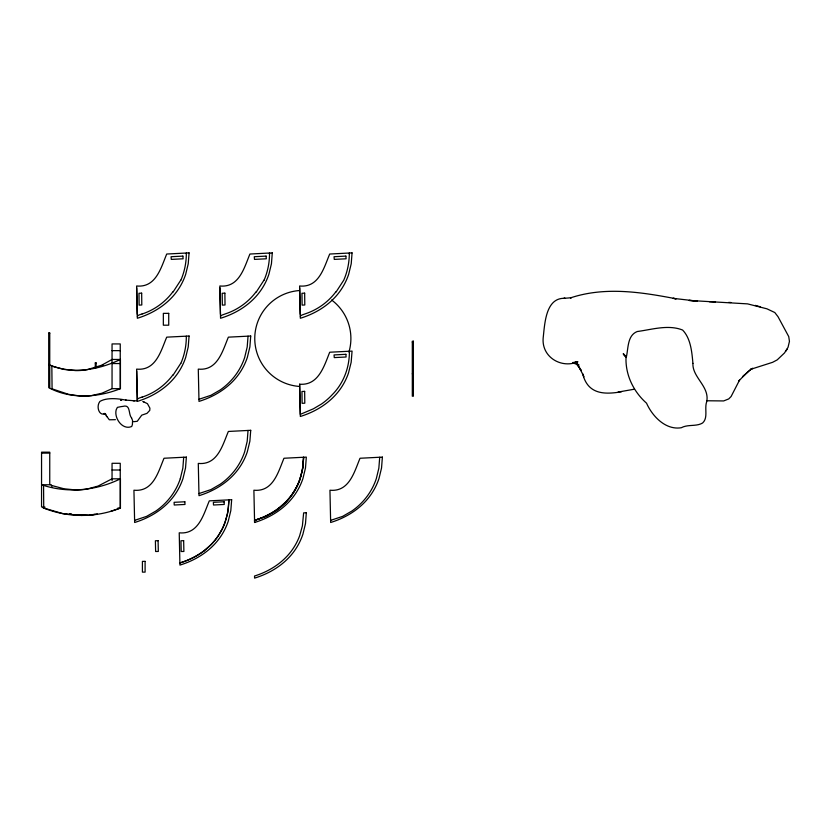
<?xml version="1.0" encoding="UTF-8"?>
<svg xmlns="http://www.w3.org/2000/svg" width="831" height="831" viewBox="0 0 831 831"><rect width="100%" height="100%" fill="white"/><g stroke="black" fill="none" stroke-linecap="round" stroke-linejoin="round"><path stroke-width="1.25" d="M183.693 457.258L182.851 468.144L180.285 478.698M248.043 336.16L247.191 347.046L244.636 357.6A62.72 62.72 0 0 1 234.3 376.723L232.535 378.853A66.418 66.418 0 0 1 220.246 389.926L210.949 395.296L198.952 399.296M248.043 430.448L247.191 441.334L244.636 451.898A62.72 62.72 0 0 1 234.3 471.011L232.535 473.14A66.418 66.418 0 0 1 220.246 484.213L210.949 489.584L198.952 493.583M379.705 457.258L378.853 468.144L376.298 478.698A62.72 62.72 0 0 1 365.962 497.821L364.196 499.95A66.418 66.418 0 0 1 351.908 511.023L342.611 516.383L330.613 520.383M228.982 499.857L227.736 512.872L224.962 522.824A60.164 60.164 0 0 1 217.764 536.546C208.726 549.478 194.797 558.349 179.891 563.003M349.384 351.233C349.581 367.219 343.712 383.112 332.4 394.538A66.573 66.573 0 0 1 321.628 403.928L313.422 408.79L300.292 414.368L299.627 384.202C318.46 385.792 324.132 366.149 329.699 352.23L352.064 351.098L351.17 362.264L348.469 373.098A62.522 62.522 0 0 1 340.949 388.087C331.382 402.069 316.372 411.553 300.334 416.466L299.627 384.202M180.774 280.161L173.077 292.013M180.774 363.303L173.077 375.145M263.988 280.161L256.28 292.013M133.573 421.712L137.26 421.296L141.748 415.157L146.962 413.371L149.757 410.421L149.902 408.156L147.44 403.669L143.42 401.737M748.876 370.865L742.55 376.817L751.39 369.006L750.061 369.816L752.73 368.289L751.089 369.193L772.601 362.316L777.214 359.875L784.506 352.936L788.037 347.306L789.45 341.385L788.733 336.586L778.013 316.694L774.804 312.539L766.971 308.831L747.568 303.876L689.034 300.427L697.489 301.165L673.058 298.339L676.195 298.817C641.303 292.117 605.155 286.383 570.482 297.872L571.333 297.727L563.813 298.36L565.142 298.329C545.489 297.269 544.762 324.111 543.162 338.03C541.521 356.956 561.07 368.829 577.919 361.817L574.626 362.576M221.139 530.822L218.782 534.873A61.401 61.401 0 0 1 215.312 539.818L214.897 540.347M295.794 488.223L293.447 492.274A61.401 61.401 0 0 1 289.977 497.208L289.552 497.738M785.991 350.973L787.144 349.072M336.056 292.013L343.764 280.161A67.062 67.062 0 0 0 349.3 253.019A67.082 67.082 0 0 1 349.311 253.704M214.689 540.607L211.583 544.149M289.344 497.998L286.248 501.55M211.354 544.398L204.322 550.704M286.02 501.789L278.987 508.105M744.888 374.594L738.988 380.858L739.528 380.131L731.083 396.543L728.725 398.932L723.635 400.937L706.641 400.76M112.05 388.669L112.05 343.93L120.246 343.93L120.246 388.669L112.05 388.669L101.984 393.198L91.368 395.649A34.798 19.529 3.9 0 1 80.212 396.023L68.516 394.33L52.073 388.835L51.844 366.17L64.008 369.421L75.756 370.605A32.71 17.171 -2.7 0 0 87.11 369.691L101.631 365.235L112.05 359.459L120.246 359.459M120.433 508.021C96.074 517.879 68.09 517.89 43.731 508.063L43.565 485.408C68.817 493.437 96.791 490.435 120.433 478.822L120.433 508.021L110.845 511.283M254.546 520.393C269.462 515.739 283.392 506.868 292.419 493.946A60.164 60.164 0 0 0 299.627 480.214L302.391 470.263L303.637 457.258L302.796 468.144L300.24 478.698A62.72 62.72 0 0 1 289.905 497.821L288.139 499.95A66.418 66.418 0 0 1 275.84 511.023L266.554 516.383L254.546 520.383L254.598 522.491C269.234 518.004 283.018 509.787 292.585 497.676A62.72 62.72 0 0 0 302.931 478.563L305.486 468.009L306.327 457.112L283.963 458.255C278.188 472.112 273.15 492.108 253.891 490.217L254.598 522.491M142.101 313.9L139.109 314.97A8.923 8.923 0 0 0 137.302 316.154M142.101 397.041L139.109 398.111A8.923 8.923 0 0 0 137.302 399.296L137.302 399.42M634.24 389.22L618.077 392.076M104.779 413.63C99.429 416.383 95.731 406.733 99.907 401.425C106.43 397.53 117.566 398.35 126.187 400.199L125.523 400.095L137.229 400.958M87.712 515.365L74.426 514.773L87.712 515.365L97.32 513.88M134.601 520.383L146.599 516.383L155.896 511.023A66.418 66.418 0 0 0 168.184 499.95L169.95 497.821A62.72 62.72 0 0 0 180.296 478.698M91.368 515.002L94.963 514.42M115.405 419.676L109.318 419.79L106.461 415.926M104.841 413.589L103.657 413.599L105.693 414.16L104.935 413.693L106.763 416.632M574.907 362.368L576.849 362.108L572.59 362.565M621.526 391.744C603.618 394.912 587.538 394.039 582.604 373.483M48.676 333.283L49.746 333.283M412.311 342.143L413.381 342.143M112.05 350.64L120.246 350.64M95.305 363.022L96.116 363.022M112.05 363.542L120.246 363.542M102.244 365.204L103.075 365.235M412.311 373.805L413.381 373.805M41.55 453.113L49.746 453.113M112.05 470.003L120.246 470.003M120.246 478.822L112.05 478.822L98.068 486.062L87.11 489.054A32.71 17.171 -2.7 0 1 75.756 489.958L64.008 488.784L51.844 485.522L51.865 486.945M42.516 484.764L50.795 484.764M42.693 507.17L45.051 507.17M117.909 508.021L120.246 508.021L120.246 463.293L112.05 463.293L112.05 480.65M82.082 515.49L62.907 513.631L43.731 508.032M709.342 301.757L715.491 302.006M133.168 400.812L134.549 400.874M728.631 302.411L730.833 302.515M572.694 362.95L578.303 364.653M755.244 305.382L760.282 306.795M142.839 401.581L143.908 401.882M105.537 414.046L104.727 413.402L105.36 413.983M48.707 364.477C71.663 374.874 98.453 370.003 120.433 359.459L120.433 388.669C97.715 397.665 70.77 399.472 48.707 387.661L48.707 332.815M576.974 363.999L575.727 363.282L578.958 365.058L575.416 362.721L578.792 366.398L576.257 363.427L581.357 370.74L579.041 367.022L584.016 376.786M625.639 356.302L623.406 354.037L626.013 356.748L623.26 353.726L626.325 357.455M575.166 362.347L576.756 364.03M131.558 417.889C128.13 414.233 130.986 403.98 122.832 406.401A27.184 27.184 0 0 1 121.295 406.588L117.379 407.377L116.195 409.766A1.807 1.807 0 0 1 116.122 410.109C114.117 418.284 122.5 430.354 131.558 426.552A2.026 2.026 0 0 0 131.817 426.272L132.409 424.506A7.614 7.614 0 0 0 132.441 423.779L132.576 420.517L131.578 417.91M299.669 287.879L300.23 314.284M219.883 287.879L220.454 314.284M136.679 287.879L137.25 314.284M136.679 371.01L137.302 399.296M96.116 367.759L96.116 362.825L95.305 362.825L95.305 367.759M49.746 332.815L49.746 387.651M49.746 484.566L49.746 452.178L41.55 452.178L41.55 507.014M228.847 499.857A68.152 68.142 -73.7 0 1 221.233 530.874M204.374 550.776A75.714 75.683 -26.2 0 1 179.849 562.867M303.502 457.247A68.152 68.142 -73.7 0 1 295.898 488.275M279.039 508.167A75.714 75.683 -26.2 0 1 254.515 520.268M331.631 300.012A48.063 48.063 0 0 1 348.947 352.032M299.399 386.436A48.063 48.063 0 0 1 254.764 338.497A48.063 48.063 0 0 1 299.399 290.549M300.292 316.154A8.923 8.923 0 0 1 302.1 314.97L305.091 313.9A62.959 62.959 0 0 0 335.838 291.847M220.506 316.154A8.923 8.923 0 0 1 222.324 314.97L225.315 313.9A62.959 62.959 0 0 0 256.062 291.847M269.524 253.704A67.082 67.082 0 0 0 269.524 253.019A67.062 67.062 0 0 1 264.071 280.203M186.321 253.019A67.062 67.062 0 0 1 180.867 280.203M172.848 291.847A62.959 62.959 0 0 1 142.132 314.004M186.321 336.16A67.062 67.062 0 0 1 180.867 363.334M172.848 374.978A62.959 62.959 0 0 1 142.132 397.135M42.797 485.117A4.124 1.932 -3.2 0 1 42.464 484.774M51.553 485.294A4.55 2.192 -0.4 0 1 50.899 484.753M43.202 507.886A4.29 2.566 -4.7 0 1 42.651 507.211M692.919 363.365C692.213 377.409 709.809 386.467 706.724 401.622C704.179 408.385 708.428 417.702 702.621 422.979C696.295 426.822 688.026 424.07 681.295 427.736C665.673 430.323 652.397 416.352 646.549 403.201C633.824 391.941 625.712 375.747 625.982 358.514C628.558 349.446 626.771 335.62 637.232 331.527C651.909 329.585 668.228 324.319 682.594 330.032C690.769 338.383 691.911 352.136 692.919 363.365M189.073 252.884L188.232 263.77L185.677 274.334A62.72 62.72 0 0 1 175.341 293.447C165.764 305.559 151.98 313.775 137.344 318.263L136.637 285.989C155.896 287.869 160.954 267.925 166.709 254.026L189.073 252.884M186.373 457.112L185.531 468.009L182.976 478.563A62.72 62.72 0 0 1 172.64 497.676C163.073 509.787 149.279 518.004 134.643 522.491L133.936 490.217C153.226 492.118 158.202 472.101 164.008 458.255L186.373 457.112M189.073 336.025L188.232 346.911L185.677 357.465A62.72 62.72 0 0 1 175.341 376.588C165.764 388.69 151.98 396.917 137.344 401.394L136.637 369.12C155.916 371.021 160.902 351.014 166.709 337.157L189.073 336.025M231.662 499.722L230.821 510.608L228.265 521.162A62.72 62.72 0 0 1 217.93 540.285C208.352 552.397 194.568 560.613 179.932 565.09L179.226 532.827C198.516 534.728 203.481 514.68 209.298 500.864L231.662 499.722M250.723 336.025L249.882 346.911L247.326 357.465A62.72 62.72 0 0 1 236.991 376.588C227.414 388.69 213.629 396.917 198.993 401.394L198.287 369.12C217.545 371.01 222.594 351.014 228.359 337.157L250.723 336.025M250.723 430.313L249.882 441.199L247.326 451.752A62.72 62.72 0 0 1 236.991 470.876C227.414 482.988 213.629 491.204 198.993 495.681L198.287 463.418C217.577 465.318 222.542 445.271 228.359 431.455L250.723 430.313M272.288 252.884L271.446 263.77L268.88 274.334A62.72 62.72 0 0 1 258.545 293.447C248.978 305.559 235.194 313.775 220.558 318.263L219.851 285.989C239.11 287.869 244.169 267.925 249.923 254.026L272.288 252.884M306.327 512.737L305.486 523.634L302.92 534.188A62.72 62.72 0 0 1 292.585 553.311C283.018 565.412 269.234 573.629 254.598 578.116L254.535 576.018C269.452 571.375 283.392 562.494 292.419 549.571A60.164 60.164 0 0 0 299.627 535.839L302.391 525.888L303.637 512.883L306.327 512.737M352.064 252.884L351.222 263.77L348.656 274.334A62.72 62.72 0 0 1 338.321 293.447C328.754 305.559 314.97 313.775 300.334 318.263L299.627 285.989C318.907 287.89 323.872 267.842 329.699 254.026L352.064 252.884M382.385 457.112L381.543 468.009L378.978 478.563A62.72 62.72 0 0 1 368.642 497.676C359.075 509.787 345.291 518.004 330.655 522.491L329.949 490.217C349.207 492.108 354.245 472.112 360.02 458.255L382.385 457.112M182.882 256.114L171.072 256.717L171.29 259.397L183.111 258.794L182.882 256.114M266.097 256.114L254.276 256.717L254.504 259.397L266.325 258.794L266.097 256.114M345.873 256.114L334.052 256.717L334.28 259.397L346.101 258.794L345.873 256.114M345.873 354.318L334.052 354.92L334.28 357.6L346.101 357.008L345.873 354.318M184.846 501.779L174.105 502.319L174.24 505.009L184.991 504.459L184.846 501.779M224.11 501.779L213.37 502.319L213.505 505.009L224.245 504.459L224.11 501.779M141.665 293.156L138.985 293.281L139.109 305.112L141.8 304.987L141.665 293.156M224.879 293.156L222.189 293.281L222.324 305.112L225.014 304.987L224.879 293.156M304.655 293.156L301.965 293.281L302.1 305.112L304.79 304.987L304.655 293.156M304.655 391.37L301.965 391.484L302.1 403.315L304.79 403.201L304.655 391.37M158.087 540.69L155.397 540.752L155.626 551.504L158.316 551.452L158.087 540.69M183.651 540.69L180.961 540.752L181.2 551.504L183.89 551.452L183.651 540.69M168.724 313.36L163.343 313.36L163.343 325.191L168.724 325.191L168.724 313.36M413.381 341.219L412.311 341.219L412.311 396.2L413.381 396.2L413.381 341.219M145.103 561.372L142.413 561.372L142.413 572.123L145.103 572.123L145.103 561.372M121.617 400.106L120.755 400.085L121.617 400.106M71.487 514.296L69.503 513.901L71.487 514.285M105.662 414.44L105.122 413.817L105.63 414.451"/></g></svg>
